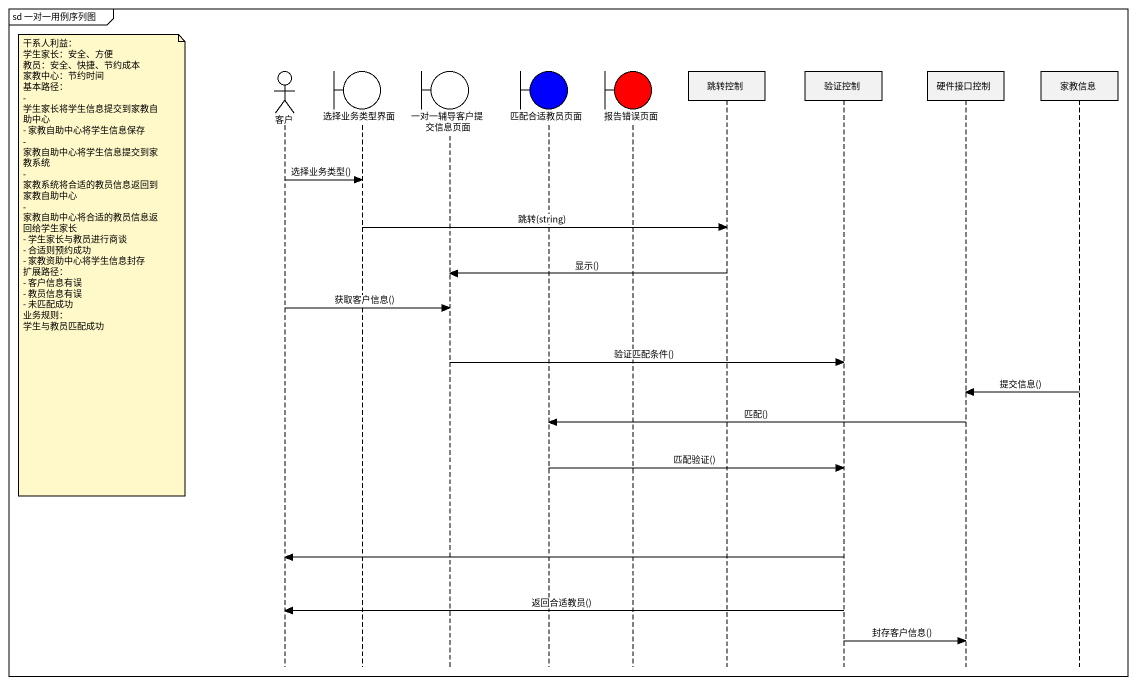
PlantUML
@startuml
mainframe sd 一对一用例序列图
hide footbox
actor 客户
boundary 选择业务类型界面
boundary 一对一辅导客户提交信息页面
boundary 匹配合适教员页面 #0000FF
boundary 报告错误页面 #FF0000
participant 跳转控制
participant 验证控制
participant 硬件接口控制
participant 家教信息

客户 -> 选择业务类型界面 : 选择业务类型()
选择业务类型界面 -> 跳转控制 : 跳转(string)
note left of 客户
  干系人利益：
  学生家长：安全、方便
  教员：安全、快捷、节约成本
  家教中心：节约时间
  基本路径：
  - 学生家长将学生信息提交到家教自助中心
  - 家教自助中心将学生信息保存
  - 家教自助中心将学生信息提交到家教系统
  - 家教系统将合适的教员信息返回到家教自助中心
  - 家教自助中心将合适的教员信息返回给学生家长
  - 学生家长与教员进行商谈
  - 合适则预约成功
  - 家教资助中心将学生信息封存
  扩展路径：
  - 客户信息有误
  - 教员信息有误
  - 未匹配成功
  业务规则：
  学生与教员匹配成功
end note
跳转控制 -> 一对一辅导客户提交信息页面 : 显示()
客户 -> 一对一辅导客户提交信息页面 : 获取客户信息()
一对一辅导客户提交信息页面 -> 验证控制 : 验证匹配条件()
家教信息 -> 硬件接口控制 : 提交信息()
硬件接口控制 -> 匹配合适教员页面 : 匹配()
匹配合适教员页面 -> 验证控制 : 匹配验证()
验证控制 -> 客户
验证控制 -> 客户 : 返回合适教员()
验证控制 -> 硬件接口控制 : 封存客户信息()
@enduml
